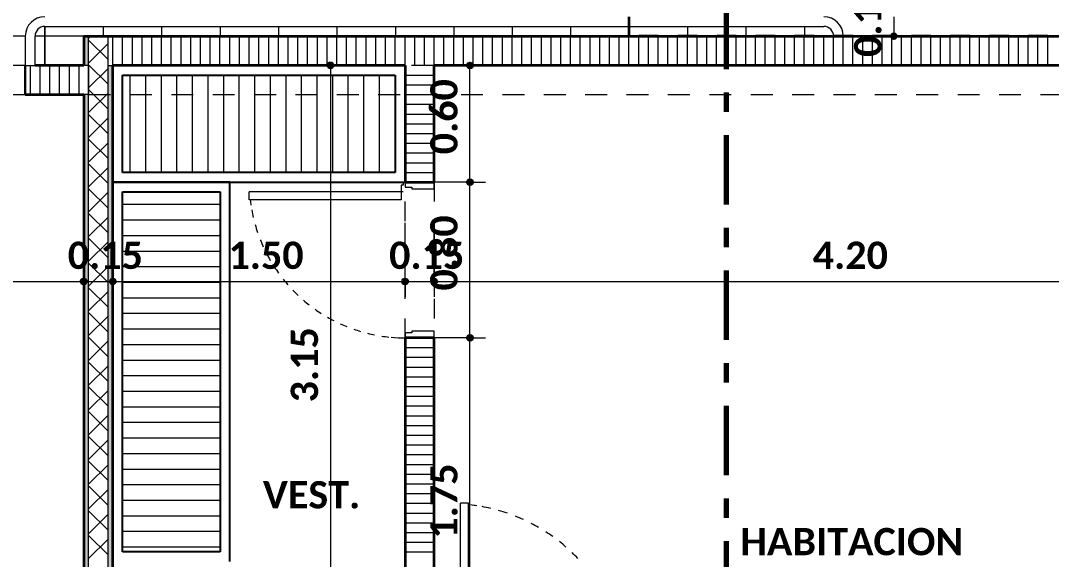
# Model space of a CAD drawing. Header units: metres. Extents: x -144 to 1000, y -717 to 29.
# Drawn here: x 514.51 to 519.8, y -551.06 to -548.3 of the extents above; entities that cross this region are included whole.
import ezdxf

# ---------------------------------------------------------------- set-up
doc = ezdxf.new("R2010")
doc.units = ezdxf.units.M
for name, pattern in [('Basculante', [0.11625, 0.075, -0.04125]), ('basculante modificado', [0.18, 0.1125, -0.0675]), ('Dash Dot 3_16_', [0.595313, 0.357187, -0.119063, 0, -0.119063]), ('Derribado', [0.36, 0.24, -0.12]), ('Trazo', [0.45, 0.225, -0.225])]:
    doc.linetypes.add(name, pattern=pattern)
doc.layers.get('0').update_dxf_attribs({"color": 1})
for name, color, linetype, lineweight in [('A-ANNO-DIMS', 1, 'Continuous', 9), ('A-DETL', 1, 'Continuous', 9), ('A-DETL-GENF', 1, 'Continuous', 9), ('A-DETL-MEDM', 1, 'Continuous', 30), ('A-DETL-THIN', 1, 'Continuous', 9), ('A-DOOR', 1, 'Continuous', 9), ('A-DOOR-FRAM', 1, 'Continuous', 9), ('A-DOOR-HDLN', 1, 'Trazo', 20), ('A-FLOR', 2, 'Continuous', 9), ('A-GENM', 1, 'Continuous', 9), ('A-WALL', 4, 'Continuous', 9), ('G-ANNO-SYMB', 1, 'Continuous', 9), ('G-ANNO-TEXT', 2, 'Continuous', 9), ('S-STRS', 1, 'Continuous', 9)]:
    doc.layers.add(name, color=color, linetype=linetype, lineweight=lineweight)
doc.layers.add('A-WALL-PATT', color=7, linetype='Continuous', lineweight=35, true_color=0x9c9c9c)
doc.styles.add('Calibri_B_1', font='calibrib.ttf', dxfattribs={"height": 0.135})
doc.styles.add('Calibri_B_5', font='calibrib.ttf', dxfattribs={"height": 0.66})

# ---------------------------------------------------------------- blocks, each defined once
blk = doc.blocks.new('I')
at = {"layer": 'A-ANNO-DIMS', "lineweight": 25}
h = blk.add_hatch(color=256, dxfattribs=at)
edge = h.paths.add_edge_path()
edge.add_arc((515.2204, -486.7102), 0.015, 0, 360)
h = blk.add_hatch(color=256, dxfattribs=at)
edge = h.paths.add_edge_path()
edge.add_arc((512.3277, -486.86), 0.015, 0, 360)
h = blk.add_hatch(color=256, dxfattribs=at)
edge = h.paths.add_edge_path()
edge.add_arc((513.0438, -486.8602), 0.015, 0, 360)
h = blk.add_hatch(color=256, dxfattribs=at)
edge = h.paths.add_edge_path()
edge.add_arc((513.0438, -487.4602), 0.015, 0, 360)
h = blk.add_hatch(color=256, dxfattribs=at)
edge = h.paths.add_edge_path()
edge.add_arc((513.0438, -487.4602), 0.015, 0, 360)
h = blk.add_hatch(color=256, dxfattribs=at)
edge = h.paths.add_edge_path()
edge.add_arc((511.0605, -487.9699), 0.015, 0, 360)
h = blk.add_hatch(color=256, dxfattribs=at)
edge = h.paths.add_edge_path()
edge.add_arc((511.0605, -487.9699), 0.015, 0, 360)
h = blk.add_hatch(color=256, dxfattribs=at)
edge = h.paths.add_edge_path()
edge.add_arc((511.2105, -487.9699), 0.015, 0, 360)
h = blk.add_hatch(color=256, dxfattribs=at)
edge = h.paths.add_edge_path()
edge.add_arc((511.2105, -487.9699), 0.015, 0, 360)
h = blk.add_hatch(color=256, dxfattribs=at)
edge = h.paths.add_edge_path()
edge.add_arc((512.7105, -487.9699), 0.015, 0, 360)
h = blk.add_hatch(color=256, dxfattribs=at)
edge = h.paths.add_edge_path()
edge.add_arc((512.7105, -487.9699), 0.015, 0, 360)
h = blk.add_hatch(color=256, dxfattribs=at)
edge = h.paths.add_edge_path()
edge.add_arc((512.8605, -487.9699), 0.015, 0, 360)
h = blk.add_hatch(color=256, dxfattribs=at)
edge = h.paths.add_edge_path()
edge.add_arc((512.8605, -487.9699), 0.015, 0, 360)
h = blk.add_hatch(color=256, dxfattribs=at)
edge = h.paths.add_edge_path()
edge.add_arc((513.0438, -488.2602), 0.015, 0, 360)
h = blk.add_hatch(color=256, dxfattribs=at)
edge = h.paths.add_edge_path()
edge.add_arc((513.0438, -488.2602), 0.015, 0, 360)
at = {"layer": 'A-WALL-PATT', "lineweight": 5, "true_color": 0x747474}
h = blk.add_hatch(color=8, dxfattribs=at)
h.paths.add_polyline_path([(511.0855, -492.46), (511.0855, -487.01), (511.0605, -487.01), (511.0605, -492.46)])
h.paths.add_polyline_path([(511.0605, -486.86), (511.0855, -486.86), (511.0855, -486.7102), (511.0605, -486.7102), (511.0605, -486.8599)])
at = {"layer": 'A-WALL-PATT', "true_color": 0x747474}
h = blk.add_hatch(color=8, dxfattribs=at)
h.paths.add_polyline_path([(511.1855, -492.46), (511.2105, -492.46), (511.2105, -490.16), (511.1855, -490.16), (511.1855, -492.3328)])
h.paths.add_polyline_path([(511.1855, -490.01), (511.2105, -490.01), (511.2105, -486.8602), (511.1855, -486.8602), (511.1855, -489.41)])
at = {"layer": 'A-ANNO-DIMS'}
for p, q in [((515.2204, -486.61), (515.2204, -486.7102)), ((515.2204, -486.7102), (515.1404, -486.7102)), ((515.2204, -486.7102), (515.5204, -486.7102)), ((512.3277, -486.86), (512.2477, -486.86)), ((512.3277, -486.86), (512.3277, -490.01)), ((512.3277, -486.86), (512.6277, -486.86)), ((513.0438, -486.8602), (512.7438, -486.8602)), ((513.0438, -487.4602), (513.0438, -486.8602)), ((513.0438, -486.8602), (513.1238, -486.8602)), ((513.0438, -487.4602), (512.7438, -487.4602)), ((513.0438, -487.4602), (512.7438, -487.4602)), ((513.0438, -488.2602), (513.0438, -487.4602)), ((513.0438, -487.4602), (513.1238, -487.4602)), ((513.0438, -487.4602), (513.1238, -487.4602)), ((511.0605, -487.9699), (511.0605, -487.6699)), ((511.0605, -487.9699), (511.0605, -487.6699)), ((512.7105, -487.9699), (512.7105, -487.6699)), ((512.7105, -487.9699), (512.7105, -487.6699)), ((512.8605, -487.9699), (512.8605, -487.6699)), ((512.8605, -487.9699), (512.8605, -487.6699)), ((509.6607, -487.9699), (511.0605, -487.9699)), ((511.0605, -487.9699), (511.0605, -488.0499)), ((511.0605, -487.9699), (511.2105, -487.9699)), ((511.0605, -487.9699), (511.0605, -488.0499)), ((511.2105, -487.9699), (511.2105, -488.0499)), ((511.2105, -487.9699), (512.7105, -487.9699)), ((511.2105, -487.9699), (511.2105, -488.0499)), ((512.7105, -487.9699), (512.7105, -488.0499)), ((512.7105, -487.9699), (512.8605, -487.9699)), ((512.7105, -487.9699), (512.7105, -488.0499)), ((512.8605, -487.9699), (512.8605, -488.0499)), ((512.8605, -487.9699), (517.0607, -487.9699)), ((512.8605, -487.9699), (512.8605, -488.0499)), ((513.0438, -488.2602), (512.7438, -488.2602)), ((513.0438, -488.2602), (512.7438, -488.2602)), ((513.0438, -490.01), (513.0438, -488.2602)), ((513.0438, -488.2602), (513.1238, -488.2602)), ((513.0438, -488.2602), (513.1238, -488.2602))]:
    blk.add_line(p, q, dxfattribs=at)
at = {"layer": 'A-ANNO-DIMS', "linetype": 'Derribado'}
blk.add_line((511.2105, -487.9699), (511.2105, -487.6699), dxfattribs=at)
blk.add_line((511.2105, -487.9699), (511.2105, -487.6699), dxfattribs=at)
at = {"layer": 'A-ANNO-DIMS', "lineweight": 25}
for centre in [(515.2204, -486.7102), (512.3277, -486.86), (513.0438, -486.8602), (513.0438, -487.4602), (513.0438, -487.4602), (511.0605, -487.9699), (511.0605, -487.9699), (511.2105, -487.9699), (511.2105, -487.9699), (512.7105, -487.9699), (512.7105, -487.9699), (512.8605, -487.9699), (512.8605, -487.9699), (513.0438, -488.2602), (513.0438, -488.2602)]:
    blk.add_circle(centre, 0.015, dxfattribs=at)
at = {"layer": 'A-DETL', "color": 7, "linetype": 'Basculante', "lineweight": 35}
for p, q in [((513.8607, -486.7102), (513.8607, -486.4602)), ((517.2107, -486.7102), (513.8607, -486.7102))]:
    blk.add_line(p, q, dxfattribs=at)
at = {"layer": 'A-DETL', "color": 7, "linetype": 'basculante modificado'}
for p, q in [((510.7607, -486.71), (507.1107, -486.71)), ((514.9107, -486.71), (510.8107, -486.71)), ((516.7107, -486.71), (514.9607, -486.71)), ((509.8106, -487.01), (516.7107, -487.01))]:
    blk.add_line(p, q, dxfattribs=at)
at = {"layer": 'A-DETL-GENF', "linetype": 'Basculante'}
for p, q in [((510.7607, -486.86), (509.6607, -486.86)), ((509.6607, -487.01), (510.7607, -487.01)), ((512.7105, -487.4602), (512.8605, -487.4602)), ((512.7105, -488.2602), (512.7105, -487.4602)), ((512.8605, -487.4602), (512.8605, -488.2602)), ((512.8605, -488.2602), (512.7105, -488.2602))]:
    blk.add_line(p, q, dxfattribs=at)
at = {"layer": 'A-DETL-GENF', "color": 251, "true_color": 0x535353}
for p, q in [((511.2993, -487.4102), (511.2993, -486.9102)), ((511.3793, -487.4102), (511.3793, -486.9102)), ((511.4593, -487.4102), (511.4593, -486.9102)), ((511.5393, -487.4102), (511.5393, -486.9102)), ((511.6193, -487.4102), (511.6193, -486.9102)), ((511.6993, -487.4102), (511.6993, -486.9102)), ((511.7793, -487.4102), (511.7793, -486.9102)), ((511.8593, -487.4102), (511.8593, -486.9102)), ((511.9393, -487.4102), (511.9393, -486.9102)), ((512.0193, -487.4102), (512.0193, -486.9102)), ((512.0993, -487.4102), (512.0993, -486.9102)), ((512.1793, -487.4102), (512.1793, -486.9102)), ((512.2593, -487.4102), (512.2593, -486.9102)), ((512.3393, -487.4102), (512.3393, -486.9102)), ((512.4193, -487.4102), (512.4193, -486.9102)), ((512.4993, -487.4102), (512.4993, -486.9102)), ((512.5793, -487.4102), (512.5793, -486.9102)), ((512.6593, -487.4102), (512.6593, -486.9102)), ((511.2605, -487.5741), (511.7605, -487.5741)), ((511.2605, -487.6541), (511.7605, -487.6541)), ((511.2605, -487.7341), (511.7605, -487.7341)), ((511.2605, -487.8141), (511.7605, -487.8141)), ((511.2605, -487.8941), (511.7605, -487.8941)), ((511.2605, -487.9741), (511.7605, -487.9741)), ((511.2605, -488.0541), (511.7605, -488.0541)), ((511.2605, -488.1341), (511.7605, -488.1341)), ((511.2605, -488.2141), (511.7605, -488.2141)), ((511.2605, -488.2941), (511.7605, -488.2941)), ((511.2605, -488.3741), (511.7605, -488.3741)), ((511.2605, -488.4541), (511.7605, -488.4541)), ((511.2605, -488.5341), (511.7605, -488.5341)), ((511.2605, -488.6141), (511.7605, -488.6141)), ((511.2605, -488.6941), (511.7605, -488.6941)), ((511.2605, -488.7741), (511.7605, -488.7741)), ((511.2605, -488.8541), (511.7605, -488.8541)), ((511.2605, -488.9341), (511.7605, -488.9341)), ((511.2605, -489.0141), (511.7605, -489.0141)), ((511.2605, -489.0941), (511.7605, -489.0941)), ((511.2605, -489.1741), (511.7605, -489.1741)), ((511.2605, -489.2541), (511.7605, -489.2541)), ((511.2605, -489.3341), (511.7605, -489.3341))]:
    blk.add_line(p, q, dxfattribs=at)
at = {"layer": 'A-DETL-MEDM'}
blk.add_line((510.7607, -487.01), (510.7607, -486.86), dxfattribs=at)
at = {"layer": 'A-DETL-THIN'}
for p, q in [((510.8607, -486.66), (514.8607, -486.66)), ((510.7607, -486.71), (510.7607, -486.86)), ((510.8107, -486.86), (510.8107, -486.71)), ((514.9107, -486.71), (514.9607, -486.71)), ((510.7607, -486.86), (510.8107, -486.86)), ((512.6605, -486.9102), (511.2605, -486.9102)), ((511.2605, -486.9102), (511.2605, -487.4102)), ((512.6605, -487.4102), (512.6605, -486.9102)), ((511.2605, -487.4102), (512.6605, -487.4102)), ((511.2605, -487.5102), (511.2605, -489.36)), ((511.7605, -487.5102), (511.2605, -487.5102)), ((511.7605, -489.36), (511.7605, -487.5102)), ((511.2605, -489.36), (511.7605, -489.36))]:
    blk.add_line(p, q, dxfattribs=at)
for centre, radius, start, end in [((510.8607, -486.71), 0.1, 90, 180), ((514.8607, -486.71), 0.1, 0, 90), ((510.8607, -486.71), 0.05, 90, 180), ((514.8607, -486.71), 0.05, 0, 90)]:
    blk.add_arc(centre, radius, start, end, dxfattribs=at)
at = {"layer": 'A-DOOR', "lineweight": 15}
for p, q in [((512.6905, -487.4752), (512.6905, -487.5502)), ((512.7005, -487.4752), (512.6905, -487.4752)), ((512.7005, -487.4602), (512.7005, -487.4752)), ((511.9105, -487.5502), (511.9105, -487.5102)), ((512.7005, -487.5102), (511.9105, -487.5102)), ((512.6905, -487.5502), (511.9105, -487.5502)), ((513.0355, -489.11), (512.9955, -489.11)), ((512.9955, -490), (512.9955, -489.11)), ((513.0355, -489.99), (513.0355, -489.11))]:
    blk.add_line(p, q, dxfattribs=at)
at = {"layer": 'A-DOOR'}
blk.add_line((512.7105, -487.4602), (512.8605, -487.4602), dxfattribs=at)
for centre, radius, start, end in [((512.7105, -487.4602), 0.8, 186.4594, 188.45), ((512.7105, -487.4602), 0.8, 190.2582, 193.1511), ((512.7105, -487.4602), 0.8, 190.2582, 193.1511), ((512.7105, -487.4602), 0.8, 195.8316, 198.8857), ((512.7105, -487.4602), 0.8, 201.7283, 204.5549), ((512.7105, -487.4602), 0.8, 207.366, 210.1622), ((512.7105, -487.4602), 0.8, 212.9441, 215.7122), ((512.7105, -487.4602), 0.8, 218.4672, 221.2097), ((512.7105, -487.4602), 0.8, 223.9406, 226.6605), ((512.7105, -487.4602), 0.8, 229.3702, 232.0705), ((512.7105, -487.4602), 0.8, 234.7622, 237.4462), ((512.7105, -487.4602), 0.8, 240.1233, 242.7944), ((512.7105, -487.4602), 0.8, 245.4605, 248.1223), ((512.7105, -487.4602), 0.8, 250.7809, 253.4371), ((512.7105, -487.4602), 0.8, 256.0919, 258.7462), ((512.7105, -487.4602), 0.8, 261.4009, 264.0571), ((512.7105, -487.4602), 0.8, 264.8602, 270), ((512.947, -490.0079), 0.8947, 81.55, 83.5406), ((512.947, -490.0079), 0.8947, 76.8489, 79.7418), ((512.947, -490.0079), 0.8947, 76.8489, 79.7418), ((512.947, -490.0079), 0.8947, 71.1143, 74.1684), ((512.947, -490.0079), 0.8947, 65.4451, 68.2717), ((512.947, -490.0079), 0.8947, 59.8378, 62.634), ((512.947, -490.0079), 0.8947, 54.2878, 57.0559), ((512.947, -490.0079), 0.8947, 48.7903, 51.5328), ((512.947, -490.0079), 0.8947, 43.3395, 46.0594)]:
    blk.add_arc(centre, radius, start, end, dxfattribs=at)
at = {"layer": 'A-DOOR-FRAM'}
for p, q in [((512.7105, -487.4602), (512.7105, -487.4852)), ((512.7105, -487.4852), (512.7455, -487.4852)), ((512.7455, -487.4852), (512.7455, -487.4952)), ((512.8605, -487.4952), (512.8605, -487.4602)), ((512.7455, -487.4952), (512.8605, -487.4952)), ((512.8605, -488.2252), (512.7455, -488.2252)), ((512.7455, -488.2252), (512.7455, -488.2352)), ((512.8605, -488.2602), (512.8605, -488.2252)), ((512.7455, -488.2352), (512.7105, -488.2352)), ((512.7105, -488.2352), (512.7105, -488.2602))]:
    blk.add_line(p, q, dxfattribs=at)
at = {"layer": 'A-DOOR-HDLN'}
blk.add_line((512.8605, -488.2602), (512.7105, -488.2602), dxfattribs=at)
at = {"layer": 'A-FLOR'}
for p, q in [((510.8607, -486.86), (510.8607, -486.66)), ((511.0605, -486.7102), (510.8606, -486.7102)), ((510.8606, -486.7102), (510.8606, -486.86))]:
    blk.add_line(p, q, dxfattribs=at)
at = {"layer": 'A-GENM', "lineweight": 25}
for p, q in [((511.2105, -486.8602), (511.2105, -487.4602)), ((512.7105, -486.8602), (511.2105, -486.8602)), ((511.2605, -487.4102), (511.2605, -486.9102)), ((511.2605, -486.9102), (512.6605, -486.9102)), ((512.6605, -486.9102), (512.6605, -487.4102)), ((512.7105, -487.4602), (512.7105, -486.8602)), ((512.6605, -487.4102), (511.2605, -487.4102)), ((511.8105, -487.4602), (511.2105, -487.4602)), ((511.2105, -487.4602), (511.2105, -489.41)), ((511.2105, -487.4602), (512.7105, -487.4602)), ((511.8105, -489.41), (511.8105, -487.4602)), ((511.2605, -489.36), (511.2605, -487.5102)), ((511.2605, -487.5102), (511.7605, -487.5102)), ((511.7605, -487.5102), (511.7605, -489.36)), ((511.7605, -489.36), (511.2605, -489.36))]:
    blk.add_line(p, q, dxfattribs=at)
at = {"layer": 'A-WALL', "lineweight": 35}
for p, q in [((511.0605, -486.7102), (511.0605, -486.86)), ((511.0605, -486.7102), (516.7107, -486.7102)), ((511.0605, -486.86), (510.8107, -486.86)), ((511.2105, -490.01), (511.2105, -486.8602)), ((512.7105, -486.8602), (511.2105, -486.8602)), ((512.7105, -486.8602), (512.7105, -487.4602)), ((516.7107, -486.8602), (512.8605, -486.8602)), ((512.8605, -487.4602), (512.8605, -486.8602)), ((510.7607, -487.01), (511.0605, -487.01)), ((511.0605, -487.01), (511.0605, -492.46)), ((512.7105, -487.4602), (512.8605, -487.4602)), ((512.7105, -488.2602), (512.7105, -490.01)), ((512.8605, -488.2602), (512.7105, -488.2602)), ((512.8605, -490.01), (512.8605, -488.2602))]:
    blk.add_line(p, q, dxfattribs=at)
at = {"layer": 'A-WALL'}
for p, q in [((511.0855, -492.46), (511.0855, -486.7102)), ((511.1855, -492.46), (511.1855, -486.7102)), ((511.0855, -486.86), (511.0605, -486.86)), ((511.1855, -486.8602), (511.2105, -486.8602)), ((511.0855, -487.01), (511.0605, -487.01))]:
    blk.add_line(p, q, dxfattribs=at)
at = {"layer": 'A-WALL-PATT', "color": 1, "lineweight": 5, "true_color": 0xff0000}
for p, q in [((511.0855, -486.7212), (511.0965, -486.7102)), ((511.1855, -486.8301), (511.0855, -486.7301)), ((511.0855, -486.8485), (511.1855, -486.7485)), ((511.1855, -486.9573), (511.0855, -486.8573)), ((511.0855, -486.9758), (511.1855, -486.8758)), ((511.1855, -487.0846), (511.0855, -486.9846)), ((511.0855, -487.1031), (511.1855, -487.0031)), ((511.1855, -487.2119), (511.0855, -487.1119)), ((511.0855, -487.2304), (511.1855, -487.1304)), ((511.1855, -487.3392), (511.0855, -487.2392)), ((511.0855, -487.3576), (511.1855, -487.2576)), ((511.1855, -487.4664), (511.0855, -487.3664)), ((511.0855, -487.4849), (511.1855, -487.3849)), ((511.1855, -487.5937), (511.0855, -487.4937)), ((511.0855, -487.6122), (511.1855, -487.5122)), ((511.1855, -487.721), (511.0855, -487.621)), ((511.0855, -487.7395), (511.1855, -487.6395)), ((511.1855, -487.8483), (511.0855, -487.7483)), ((511.0855, -487.8667), (511.1855, -487.7667)), ((511.1855, -487.9756), (511.0855, -487.8756)), ((511.0855, -487.994), (511.1855, -487.894)), ((511.1855, -488.1028), (511.0855, -488.0028)), ((511.0855, -488.1213), (511.1855, -488.0213)), ((511.1855, -488.2301), (511.0855, -488.1301)), ((511.0855, -488.2486), (511.1855, -488.1486)), ((511.1855, -488.3574), (511.0855, -488.2574)), ((511.0855, -488.3759), (511.1855, -488.2759)), ((511.1855, -488.4847), (511.0855, -488.3847)), ((511.0855, -488.5031), (511.1855, -488.4031)), ((511.1855, -488.612), (511.0855, -488.512)), ((511.0855, -488.6304), (511.1855, -488.5304)), ((511.1855, -488.7392), (511.0855, -488.6392)), ((511.0855, -488.7577), (511.1855, -488.6577)), ((511.1855, -488.8665), (511.0855, -488.7665)), ((511.0855, -488.885), (511.1855, -488.785)), ((511.1855, -488.9938), (511.0855, -488.8938)), ((511.0855, -489.0123), (511.1855, -488.9123)), ((511.1855, -489.1211), (511.0855, -489.0211)), ((511.0855, -489.1395), (511.1855, -489.0395)), ((511.1855, -489.2484), (511.0855, -489.1484)), ((511.0855, -489.2668), (511.1855, -489.1668)), ((511.1855, -489.3756), (511.0855, -489.2756)), ((511.0855, -489.3941), (511.1855, -489.2941))]:
    blk.add_line(p, q, dxfattribs=at)
at = {"layer": 'A-WALL-PATT', "color": 8, "lineweight": 5, "true_color": 0x727272}
for p, q in [((511.2103, -486.8602), (511.2103, -486.7102)), ((511.2603, -486.8602), (511.2603, -486.7102)), ((511.3103, -486.8602), (511.3103, -486.7102)), ((511.3603, -486.8602), (511.3603, -486.7102)), ((511.4103, -486.8602), (511.4103, -486.7102)), ((511.4603, -486.8602), (511.4603, -486.7102)), ((511.5103, -486.8602), (511.5103, -486.7102)), ((511.5603, -486.8602), (511.5603, -486.7102)), ((511.6103, -486.8602), (511.6103, -486.7102)), ((511.6603, -486.8602), (511.6603, -486.7102)), ((511.7103, -486.8602), (511.7103, -486.7102)), ((511.7603, -486.8602), (511.7603, -486.7102)), ((511.8103, -486.8602), (511.8103, -486.7102)), ((511.8603, -486.8602), (511.8603, -486.7102)), ((511.9103, -486.8602), (511.9103, -486.7102)), ((511.9603, -486.8602), (511.9603, -486.7102)), ((512.0103, -486.8602), (512.0103, -486.7102)), ((512.0603, -486.8602), (512.0603, -486.7102)), ((512.1103, -486.8602), (512.1103, -486.7102)), ((512.1603, -486.8602), (512.1603, -486.7102)), ((512.2103, -486.8602), (512.2103, -486.7102)), ((512.2603, -486.8602), (512.2603, -486.7102)), ((512.3103, -486.8602), (512.3103, -486.7102)), ((512.3603, -486.8602), (512.3603, -486.7102)), ((512.4103, -486.8602), (512.4103, -486.7102)), ((512.4603, -486.8602), (512.4603, -486.7102)), ((512.5103, -486.8602), (512.5103, -486.7102)), ((512.5603, -486.8602), (512.5603, -486.7102)), ((512.6103, -486.8602), (512.6103, -486.7102)), ((512.6603, -486.8602), (512.6603, -486.7102)), ((512.7103, -486.8602), (512.7103, -486.7102)), ((512.7603, -486.8602), (512.7603, -486.7102)), ((512.8103, -486.8602), (512.8103, -486.7102)), ((512.8603, -486.8602), (512.8603, -486.7102)), ((512.9103, -486.8602), (512.9103, -486.7102)), ((512.9603, -486.8602), (512.9603, -486.7102)), ((513.0103, -486.8602), (513.0103, -486.7102)), ((513.0603, -486.8602), (513.0603, -486.7102)), ((513.1103, -486.8602), (513.1103, -486.7102)), ((513.1603, -486.8602), (513.1603, -486.7102)), ((513.2103, -486.8602), (513.2103, -486.7102)), ((513.2603, -486.8602), (513.2603, -486.7102)), ((513.3103, -486.8602), (513.3103, -486.7102)), ((513.3603, -486.8602), (513.3603, -486.7102)), ((513.4103, -486.8602), (513.4103, -486.7102)), ((513.4603, -486.8602), (513.4603, -486.7102)), ((513.5103, -486.8602), (513.5103, -486.7102)), ((513.5603, -486.8602), (513.5603, -486.7102)), ((513.6103, -486.8602), (513.6103, -486.7102)), ((513.6603, -486.8602), (513.6603, -486.7102)), ((513.7103, -486.8602), (513.7103, -486.7102)), ((513.7603, -486.8602), (513.7603, -486.7102)), ((513.8103, -486.8602), (513.8103, -486.7102)), ((513.8603, -486.8602), (513.8603, -486.7102)), ((513.9103, -486.8602), (513.9103, -486.7102)), ((513.9603, -486.8602), (513.9603, -486.7102)), ((514.0103, -486.8602), (514.0103, -486.7102)), ((514.0603, -486.8602), (514.0603, -486.7102)), ((514.1103, -486.8602), (514.1103, -486.7102)), ((514.1603, -486.8602), (514.1603, -486.7102)), ((514.2103, -486.8602), (514.2103, -486.7102)), ((514.2603, -486.8602), (514.2603, -486.7102)), ((514.3103, -486.8602), (514.3103, -486.7102)), ((514.3603, -486.8602), (514.3603, -486.7102)), ((514.4103, -486.8602), (514.4103, -486.7102)), ((514.4603, -486.8602), (514.4603, -486.7102)), ((514.5103, -486.8602), (514.5103, -486.7102)), ((514.5603, -486.8602), (514.5603, -486.7102)), ((514.6103, -486.8602), (514.6103, -486.7102)), ((514.6603, -486.8602), (514.6603, -486.7102)), ((514.7103, -486.8602), (514.7103, -486.7102)), ((514.7603, -486.8602), (514.7603, -486.7102)), ((514.8103, -486.8602), (514.8103, -486.7102)), ((514.8603, -486.8602), (514.8603, -486.7102)), ((514.9103, -486.8602), (514.9103, -486.7102)), ((514.9603, -486.8602), (514.9603, -486.7102)), ((515.0103, -486.8602), (515.0103, -486.7102)), ((515.0603, -486.8602), (515.0603, -486.7102)), ((515.1103, -486.8602), (515.1103, -486.7102)), ((515.1603, -486.8602), (515.1603, -486.7102)), ((515.2103, -486.8602), (515.2103, -486.7102)), ((515.2603, -486.8602), (515.2603, -486.7102)), ((515.3103, -486.8602), (515.3103, -486.7102)), ((515.3603, -486.8602), (515.3603, -486.7102)), ((515.4103, -486.8602), (515.4103, -486.7102)), ((515.4603, -486.8602), (515.4603, -486.7102)), ((515.5103, -486.8602), (515.5103, -486.7102)), ((515.5603, -486.8602), (515.5603, -486.7102)), ((515.6103, -486.8602), (515.6103, -486.7102)), ((515.6603, -486.8602), (515.6603, -486.7102)), ((515.7103, -486.8602), (515.7103, -486.7102)), ((515.7603, -486.8602), (515.7603, -486.7102)), ((515.8103, -486.8602), (515.8103, -486.7102)), ((515.8603, -486.8602), (515.8603, -486.7102)), ((515.9103, -486.8602), (515.9103, -486.7102)), ((515.9603, -486.8602), (515.9603, -486.7102)), ((516.0103, -486.8602), (516.0103, -486.7102)), ((510.7853, -486.86), (510.7853, -487.01)), ((510.8353, -486.86), (510.8353, -487.01)), ((510.8853, -486.86), (510.8853, -487.01)), ((510.9353, -486.86), (510.9353, -487.01)), ((510.9853, -486.86), (510.9853, -487.01)), ((511.0353, -486.86), (511.0353, -487.01)), ((511.0853, -486.86), (511.0853, -487.01)), ((512.7105, -486.9101), (512.8605, -486.9101)), ((512.7105, -486.9601), (512.8605, -486.9601)), ((512.7105, -487.0101), (512.8605, -487.0101)), ((512.7105, -487.0601), (512.8605, -487.0601)), ((512.7105, -487.1101), (512.8605, -487.1101)), ((512.7105, -487.1601), (512.8605, -487.1601)), ((512.7105, -487.2101), (512.8605, -487.2101)), ((512.7105, -487.2601), (512.8605, -487.2601)), ((512.7105, -487.3101), (512.8605, -487.3101)), ((512.7105, -487.3601), (512.8605, -487.3601)), ((512.7105, -487.4101), (512.8605, -487.4101)), ((512.7105, -487.4601), (512.8605, -487.4601)), ((512.7105, -488.3101), (512.8605, -488.3101)), ((512.7105, -488.3601), (512.8605, -488.3601)), ((512.7105, -488.4101), (512.8605, -488.4101)), ((512.7105, -488.4601), (512.8605, -488.4601)), ((512.7105, -488.5101), (512.8605, -488.5101)), ((512.7105, -488.5601), (512.8605, -488.5601)), ((512.7105, -488.6101), (512.8605, -488.6101)), ((512.7105, -488.6601), (512.8605, -488.6601)), ((512.7105, -488.7101), (512.8605, -488.7101)), ((512.7105, -488.7601), (512.8605, -488.7601)), ((512.7105, -488.8101), (512.8605, -488.8101)), ((512.7105, -488.8601), (512.8605, -488.8601)), ((512.7105, -488.9101), (512.8605, -488.9101)), ((512.7105, -488.9601), (512.8605, -488.9601)), ((512.7105, -489.0101), (512.8605, -489.0101)), ((512.7105, -489.0601), (512.8605, -489.0601)), ((512.7105, -489.1101), (512.8605, -489.1101)), ((512.7105, -489.1601), (512.8605, -489.1601)), ((512.7105, -489.2101), (512.8605, -489.2101)), ((512.7105, -489.2601), (512.8605, -489.2601)), ((512.7105, -489.3101), (512.8605, -489.3101)), ((512.7105, -489.3601), (512.8605, -489.3601))]:
    blk.add_line(p, q, dxfattribs=at)
at = {"layer": 'G-ANNO-SYMB', "linetype": 'Dash Dot 3_16_', "lineweight": 70}
blk.add_line((514.3585, -485.1325), (514.3585, -493.7768), dxfattribs=at)
at = {"layer": 'S-STRS'}
for p, q in [((510.8607, -486.66), (510.8607, -486.86)), ((511.1607, -486.66), (511.1607, -486.7102)), ((511.4607, -486.66), (511.4607, -486.7102)), ((511.7607, -486.66), (511.7607, -486.7102)), ((512.0607, -486.66), (512.0607, -486.7102)), ((512.3607, -486.66), (512.3607, -486.7102)), ((512.6607, -486.66), (512.6607, -486.7102)), ((512.9607, -486.66), (512.9607, -486.7102)), ((513.2607, -486.66), (513.2607, -486.7102)), ((513.5607, -486.66), (513.5607, -486.7102)), ((513.8607, -486.66), (513.8607, -486.7102)), ((514.1607, -486.66), (514.1607, -486.7102)), ((514.4607, -486.66), (514.4607, -486.7102)), ((514.7607, -486.66), (514.7607, -486.7102))]:
    blk.add_line(p, q, dxfattribs=at)
at = {"layer": 'A-ANNO-DIMS', "char_height": 0.14, "width": 0.376134, "attachment_point": 1, "rotation": 90, "line_spacing_factor": 1.158048, "style": 'Calibri_B_5'}
for s, insert in [('0.10', (515.0163, -486.8168)), ('0.60', (512.8398, -487.3169)), ('0.80', (512.8398, -488.0169)), ('3.15', (512.1236, -488.5917)), ('1.75', (512.8398, -489.2918))]:
    blk.add_mtext(s, dxfattribs=dict(at, insert=insert))
at = {"layer": 'A-ANNO-DIMS', "char_height": 0.14, "width": 0.376134, "attachment_point": 1, "line_spacing_factor": 1.158048, "style": 'Calibri_B_5'}
for s, insert in [('0.15', (510.9788, -487.7659)), ('1.50', (511.8038, -487.7659)), ('0.15', (512.6288, -487.7659)), ('4.20', (514.8039, -487.7659))]:
    blk.add_mtext(s, dxfattribs=dict(at, insert=insert))
at = {"layer": 'G-ANNO-TEXT', "style": 'Calibri_B_1'}
for s, p in [('VEST.', (511.9809, -489.1365)), ('HABITACION', (514.4325, -489.3771))]:
    blk.add_text(s, height=0.14, dxfattribs=at).set_placement(p)

msp = doc.modelspace()

# ---------------------------------------------------------------- block references
at = {"color": 3}
msp.add_blockref('I', (3.7693, -61.665), dxfattribs=at)

doc.saveas('drawing.dxf')
